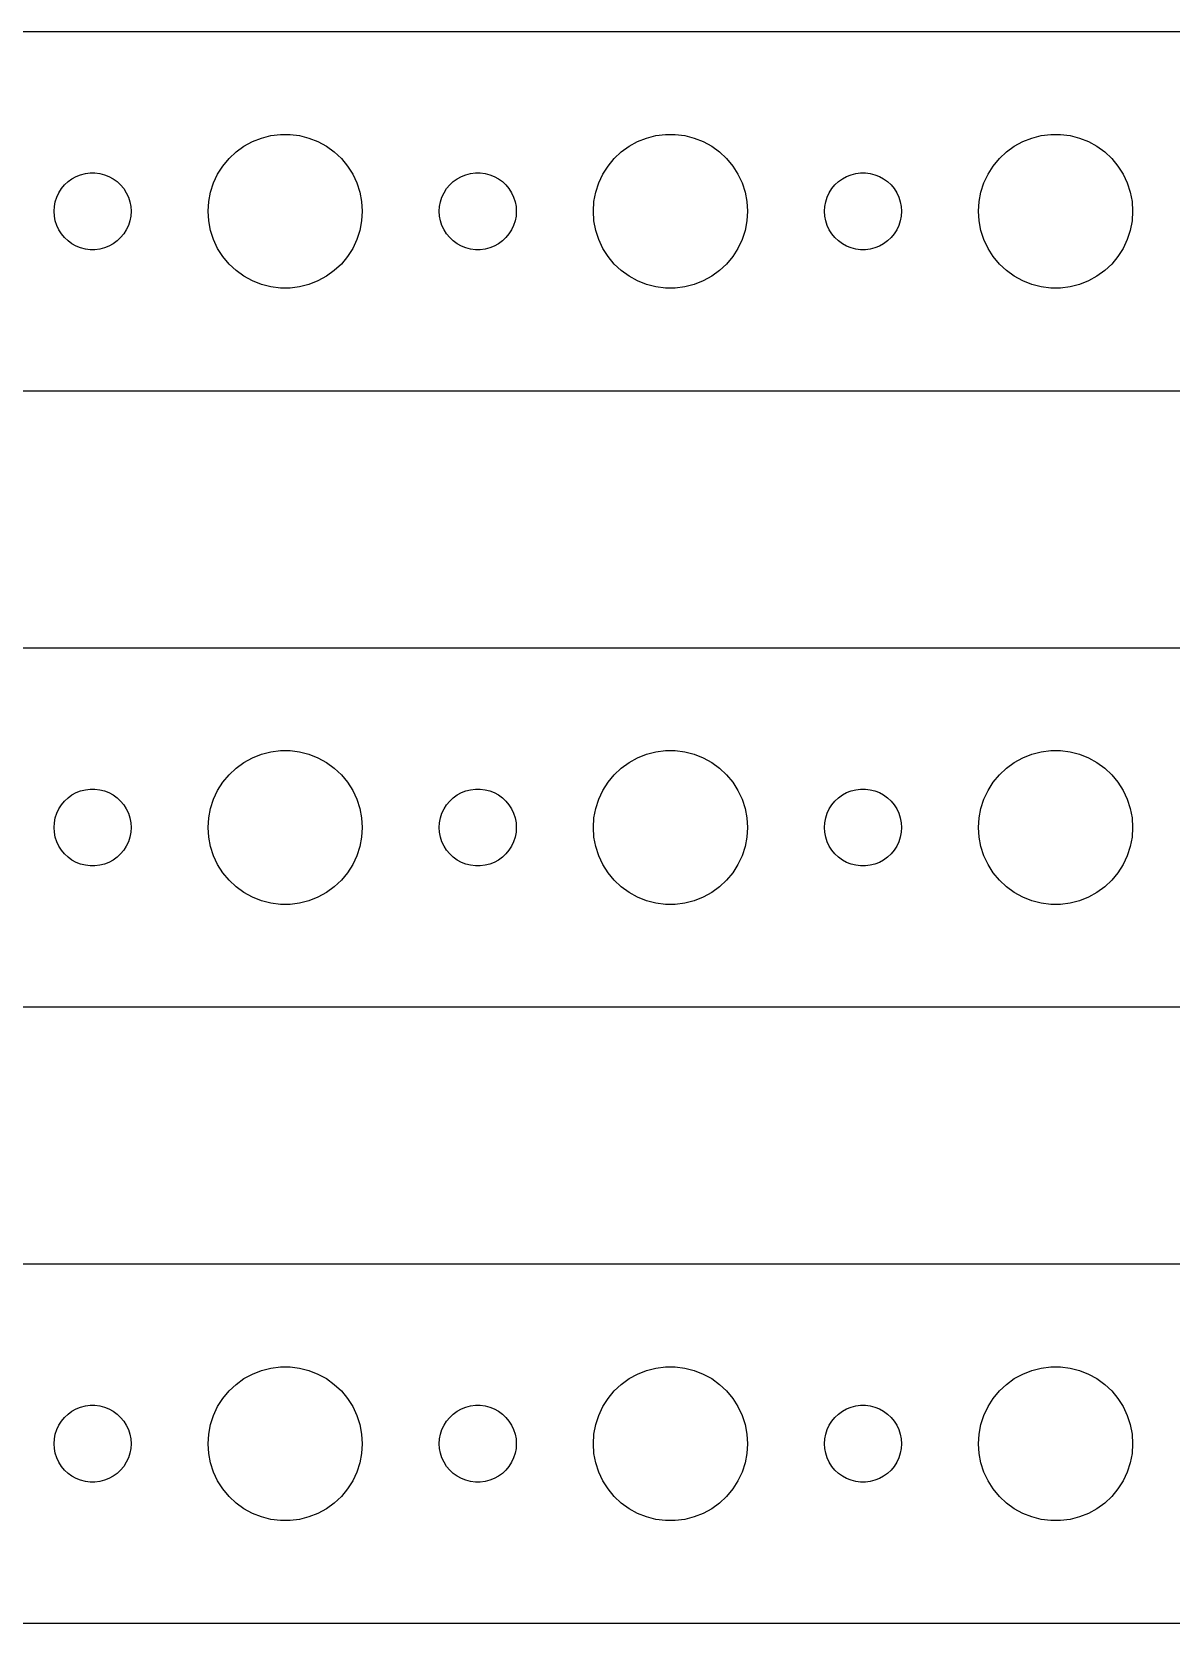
# Model space of a CAD drawing. Header units: metres. Extents: x -90 to 90, y 41 to 103.
# Drawn here: x -47.4 to -3, y 41 to 103 of the extents above; entities that cross this region are included whole.
import ezdxf

# ---------------------------------------------------------------- set-up
doc = ezdxf.new("R2010")
doc.units = ezdxf.units.M

msp = doc.modelspace()

# ---------------------------------------------------------------- linework, layer by layer
for p, q in [((84.8139, 102.99), (-84.8139, 102.99)), ((-39.1075, 98.533), (-38.7773, 98.7145)), ((-38.7773, 98.7145), (-38.427, 98.8532)), ((-38.427, 98.8532), (-38.0621, 98.9469)), ((-38.0621, 98.9469), (-37.6884, 98.9941)), ((-37.6884, 98.9941), (-37.3116, 98.9941)), ((-37.3116, 98.9941), (-36.9379, 98.9469)), ((-36.9379, 98.9469), (-36.5729, 98.8532)), ((-36.5729, 98.8532), (-36.2227, 98.7145)), ((-36.2227, 98.7145), (-35.8925, 98.533)), ((-24.1075, 98.533), (-23.7773, 98.7145)), ((-23.7773, 98.7145), (-23.427, 98.8532)), ((-23.427, 98.8532), (-23.0621, 98.9469)), ((-23.0621, 98.9469), (-22.6884, 98.9941)), ((-22.6884, 98.9941), (-22.3116, 98.9941)), ((-22.3116, 98.9941), (-21.9379, 98.9469)), ((-21.9379, 98.9469), (-21.5729, 98.8532)), ((-21.5729, 98.8532), (-21.2227, 98.7145)), ((-21.2227, 98.7145), (-20.8925, 98.533)), ((-9.10747, 98.533), (-8.77733, 98.7145)), ((-8.77733, 98.7145), (-8.42705, 98.8532)), ((-8.42705, 98.8532), (-8.06213, 98.9469)), ((-8.06213, 98.9469), (-7.68837, 98.9941)), ((-7.68837, 98.9941), (-7.31161, 98.9941)), ((-7.31161, 98.9941), (-6.93785, 98.9469)), ((-6.93785, 98.9469), (-6.57294, 98.8532)), ((-6.57294, 98.8532), (-6.22266, 98.7145)), ((-6.22266, 98.7145), (-5.89252, 98.533)), ((-39.927, 97.7634), (-39.6869, 98.0536)), ((-39.6869, 98.0536), (-39.4123, 98.3115)), ((-39.4123, 98.3115), (-39.1075, 98.533)), ((-35.8925, 98.533), (-35.5877, 98.3115)), ((-35.5877, 98.3115), (-35.3131, 98.0536)), ((-35.3131, 98.0536), (-35.0729, 97.7634)), ((-24.927, 97.7634), (-24.6869, 98.0536)), ((-24.6869, 98.0536), (-24.4123, 98.3115)), ((-24.4123, 98.3115), (-24.1075, 98.533)), ((-20.8925, 98.533), (-20.5877, 98.3115)), ((-20.5877, 98.3115), (-20.3131, 98.0536)), ((-20.3131, 98.0536), (-20.0729, 97.7634)), ((-9.92705, 97.7634), (-9.6869, 98.0536)), ((-9.6869, 98.0536), (-9.41226, 98.3115)), ((-9.41226, 98.3115), (-9.10747, 98.533)), ((-5.89252, 98.533), (-5.58772, 98.3115)), ((-5.58772, 98.3115), (-5.31308, 98.0536)), ((-5.31308, 98.0536), (-5.07294, 97.7634)), ((-45.8037, 97.2665), (-45.6387, 97.3572)), ((-45.6387, 97.3572), (-45.4635, 97.4266)), ((-45.4635, 97.4266), (-45.2811, 97.4734)), ((-45.2811, 97.4734), (-45.0942, 97.497)), ((-45.0942, 97.497), (-44.9058, 97.497)), ((-44.9058, 97.497), (-44.7189, 97.4734)), ((-44.7189, 97.4734), (-44.5365, 97.4266)), ((-44.5365, 97.4266), (-44.3613, 97.3572)), ((-44.3613, 97.3572), (-44.1963, 97.2665)), ((-40.2893, 97.1044), (-40.1289, 97.4453)), ((-40.1289, 97.4453), (-39.927, 97.7634)), ((-35.0729, 97.7634), (-34.8711, 97.4453)), ((-34.8711, 97.4453), (-34.7107, 97.1044)), ((-30.8037, 97.2665), (-30.6387, 97.3572)), ((-30.6387, 97.3572), (-30.4635, 97.4266)), ((-30.4635, 97.4266), (-30.2811, 97.4734)), ((-30.2811, 97.4734), (-30.0942, 97.497)), ((-30.0942, 97.497), (-29.9058, 97.497)), ((-29.9058, 97.497), (-29.7189, 97.4734)), ((-29.7189, 97.4734), (-29.5365, 97.4266)), ((-29.5365, 97.4266), (-29.3613, 97.3572)), ((-29.3613, 97.3572), (-29.1963, 97.2665)), ((-25.2893, 97.1044), (-25.1289, 97.4453)), ((-25.1289, 97.4453), (-24.927, 97.7634)), ((-20.0729, 97.7634), (-19.8711, 97.4453)), ((-19.8711, 97.4453), (-19.7107, 97.1044)), ((-15.8037, 97.2665), (-15.6387, 97.3572)), ((-15.6387, 97.3572), (-15.4635, 97.4266)), ((-15.4635, 97.4266), (-15.2811, 97.4734)), ((-15.2811, 97.4734), (-15.0942, 97.497)), ((-15.0942, 97.497), (-14.9058, 97.497)), ((-14.9058, 97.497), (-14.7189, 97.4734)), ((-14.7189, 97.4734), (-14.5365, 97.4266)), ((-14.5365, 97.4266), (-14.3613, 97.3572)), ((-14.3613, 97.3572), (-14.1963, 97.2665)), ((-10.2893, 97.1044), (-10.1289, 97.4453)), ((-10.1289, 97.4453), (-9.92705, 97.7634)), ((-5.07294, 97.7634), (-4.87108, 97.4453)), ((-4.87108, 97.4453), (-4.71066, 97.1044)), ((-46.3947, 96.5522), (-46.3145, 96.7226)), ((-46.3145, 96.7226), (-46.2135, 96.8817)), ((-46.2135, 96.8817), (-46.0934, 97.0268)), ((-46.0934, 97.0268), (-45.9561, 97.1558)), ((-45.9561, 97.1558), (-45.8037, 97.2665)), ((-44.1963, 97.2665), (-44.0439, 97.1558)), ((-44.0439, 97.1558), (-43.9065, 97.0268)), ((-43.9065, 97.0268), (-43.7865, 96.8817)), ((-43.7865, 96.8817), (-43.6855, 96.7226)), ((-43.6855, 96.7226), (-43.6053, 96.5522)), ((-40.4763, 96.376), (-40.4057, 96.7461)), ((-40.4057, 96.7461), (-40.2893, 97.1044)), ((-34.7107, 97.1044), (-34.5942, 96.7461)), ((-34.5942, 96.7461), (-34.5237, 96.376)), ((-31.3947, 96.5522), (-31.3145, 96.7226)), ((-31.3145, 96.7226), (-31.2135, 96.8817)), ((-31.2135, 96.8817), (-31.0934, 97.0268)), ((-31.0934, 97.0268), (-30.9561, 97.1558)), ((-30.9561, 97.1558), (-30.8037, 97.2665)), ((-29.1963, 97.2665), (-29.0439, 97.1558)), ((-29.0439, 97.1558), (-28.9065, 97.0268)), ((-28.9065, 97.0268), (-28.7865, 96.8817)), ((-28.7865, 96.8817), (-28.6855, 96.7226)), ((-28.6855, 96.7226), (-28.6053, 96.5522)), ((-25.4763, 96.376), (-25.4057, 96.7461)), ((-25.4057, 96.7461), (-25.2893, 97.1044)), ((-19.7107, 97.1044), (-19.5942, 96.7461)), ((-19.5942, 96.7461), (-19.5237, 96.376)), ((-16.3947, 96.5522), (-16.3145, 96.7226)), ((-16.3145, 96.7226), (-16.2135, 96.8817)), ((-16.2135, 96.8817), (-16.0934, 97.0268)), ((-16.0934, 97.0268), (-15.9561, 97.1558)), ((-15.9561, 97.1558), (-15.8037, 97.2665)), ((-14.1963, 97.2665), (-14.0439, 97.1558)), ((-14.0439, 97.1558), (-13.9065, 97.0268)), ((-13.9065, 97.0268), (-13.7865, 96.8817)), ((-13.7865, 96.8817), (-13.6855, 96.7226)), ((-13.6855, 96.7226), (-13.6053, 96.5522)), ((-10.4763, 96.376), (-10.4057, 96.7461)), ((-10.4057, 96.7461), (-10.2893, 97.1044)), ((-4.71066, 97.1044), (-4.59424, 96.7461)), ((-4.59424, 96.7461), (-4.52365, 96.376)), ((-46.5, 96), (-46.4882, 96.188)), ((-46.4882, 96.188), (-46.4529, 96.373)), ((-46.4529, 96.373), (-46.3947, 96.5522)), ((-43.6053, 96.5522), (-43.5471, 96.373)), ((-43.5471, 96.373), (-43.5118, 96.188)), ((-43.5118, 96.188), (-43.5, 96)), ((-40.5, 96), (-40.4763, 96.376)), ((-34.5237, 96.376), (-34.5, 96)), ((-31.5, 96), (-31.4882, 96.188)), ((-31.4882, 96.188), (-31.4529, 96.373)), ((-31.4529, 96.373), (-31.3947, 96.5522)), ((-28.6053, 96.5522), (-28.5471, 96.373)), ((-28.5471, 96.373), (-28.5118, 96.188)), ((-28.5118, 96.188), (-28.5, 96)), ((-25.5, 96), (-25.4763, 96.376)), ((-19.5237, 96.376), (-19.5, 96)), ((-16.5, 96), (-16.4882, 96.188)), ((-16.4882, 96.188), (-16.4529, 96.373)), ((-16.4529, 96.373), (-16.3947, 96.5522)), ((-13.6053, 96.5522), (-13.5471, 96.373)), ((-13.5471, 96.373), (-13.5118, 96.188)), ((-13.5118, 96.188), (-13.5, 96)), ((-10.5, 96), (-10.4763, 96.376)), ((-4.52365, 96.376), (-4.5, 96)), ((-46.4882, 95.812), (-46.5, 96)), ((-46.4529, 95.627), (-46.4882, 95.812)), ((-46.3947, 95.4478), (-46.4529, 95.627)), ((-43.5471, 95.627), (-43.6053, 95.4478)), ((-43.5118, 95.812), (-43.5471, 95.627)), ((-43.5, 96), (-43.5118, 95.812)), ((-40.4763, 95.624), (-40.5, 96)), ((-40.4057, 95.2539), (-40.4763, 95.624)), ((-34.5237, 95.624), (-34.5942, 95.2539)), ((-34.5, 96), (-34.5237, 95.624)), ((-31.4882, 95.812), (-31.5, 96)), ((-31.4529, 95.627), (-31.4882, 95.812)), ((-31.3947, 95.4478), (-31.4529, 95.627)), ((-28.5471, 95.627), (-28.6053, 95.4478)), ((-28.5118, 95.812), (-28.5471, 95.627)), ((-28.5, 96), (-28.5118, 95.812)), ((-25.4763, 95.624), (-25.5, 96)), ((-25.4057, 95.2539), (-25.4763, 95.624)), ((-19.5237, 95.624), (-19.5942, 95.2539)), ((-19.5, 96), (-19.5237, 95.624)), ((-16.4882, 95.812), (-16.5, 96)), ((-16.4529, 95.627), (-16.4882, 95.812)), ((-16.3947, 95.4478), (-16.4529, 95.627)), ((-13.5471, 95.627), (-13.6053, 95.4478)), ((-13.5118, 95.812), (-13.5471, 95.627)), ((-13.5, 96), (-13.5118, 95.812)), ((-10.4763, 95.624), (-10.5, 96)), ((-10.4057, 95.2539), (-10.4763, 95.624)), ((-4.52365, 95.624), (-4.59424, 95.2539)), ((-4.5, 96), (-4.52365, 95.624)), ((-46.3145, 95.2774), (-46.3947, 95.4478)), ((-46.2135, 95.1183), (-46.3145, 95.2774)), ((-46.0934, 94.9732), (-46.2135, 95.1183)), ((-45.9561, 94.8442), (-46.0934, 94.9732)), ((-45.8037, 94.7335), (-45.9561, 94.8442)), ((-44.0439, 94.8442), (-44.1963, 94.7335)), ((-43.9065, 94.9732), (-44.0439, 94.8442)), ((-43.7865, 95.1183), (-43.9065, 94.9732)), ((-43.6855, 95.2774), (-43.7865, 95.1183)), ((-43.6053, 95.4478), (-43.6855, 95.2774)), ((-40.2893, 94.8956), (-40.4057, 95.2539)), ((-40.1289, 94.5547), (-40.2893, 94.8956)), ((-34.7107, 94.8956), (-34.8711, 94.5547)), ((-34.5942, 95.2539), (-34.7107, 94.8956)), ((-31.3145, 95.2774), (-31.3947, 95.4478)), ((-31.2135, 95.1183), (-31.3145, 95.2774)), ((-31.0934, 94.9732), (-31.2135, 95.1183)), ((-30.9561, 94.8442), (-31.0934, 94.9732)), ((-30.8037, 94.7335), (-30.9561, 94.8442)), ((-29.0439, 94.8442), (-29.1963, 94.7335)), ((-28.9065, 94.9732), (-29.0439, 94.8442)), ((-28.7865, 95.1183), (-28.9065, 94.9732)), ((-28.6855, 95.2774), (-28.7865, 95.1183)), ((-28.6053, 95.4478), (-28.6855, 95.2774)), ((-25.2893, 94.8956), (-25.4057, 95.2539)), ((-25.1289, 94.5547), (-25.2893, 94.8956)), ((-19.7107, 94.8956), (-19.8711, 94.5547)), ((-19.5942, 95.2539), (-19.7107, 94.8956)), ((-16.3145, 95.2774), (-16.3947, 95.4478)), ((-16.2135, 95.1183), (-16.3145, 95.2774)), ((-16.0934, 94.9732), (-16.2135, 95.1183)), ((-15.9561, 94.8442), (-16.0934, 94.9732)), ((-15.8037, 94.7335), (-15.9561, 94.8442)), ((-14.0439, 94.8442), (-14.1963, 94.7335)), ((-13.9065, 94.9732), (-14.0439, 94.8442)), ((-13.7865, 95.1183), (-13.9065, 94.9732)), ((-13.6855, 95.2774), (-13.7865, 95.1183)), ((-13.6053, 95.4478), (-13.6855, 95.2774)), ((-10.2893, 94.8956), (-10.4057, 95.2539)), ((-10.1289, 94.5547), (-10.2893, 94.8956)), ((-4.71066, 94.8956), (-4.87108, 94.5547)), ((-4.59424, 95.2539), (-4.71066, 94.8956)), ((-45.6387, 94.6428), (-45.8037, 94.7335)), ((-45.4635, 94.5734), (-45.6387, 94.6428)), ((-45.2811, 94.5266), (-45.4635, 94.5734)), ((-45.0942, 94.503), (-45.2811, 94.5266)), ((-44.9058, 94.503), (-45.0942, 94.503)), ((-44.7189, 94.5266), (-44.9058, 94.503)), ((-44.5365, 94.5734), (-44.7189, 94.5266)), ((-44.3613, 94.6428), (-44.5365, 94.5734)), ((-44.1963, 94.7335), (-44.3613, 94.6428)), ((-39.927, 94.2366), (-40.1289, 94.5547)), ((-39.6869, 93.9464), (-39.927, 94.2366)), ((-35.0729, 94.2366), (-35.3131, 93.9464)), ((-34.8711, 94.5547), (-35.0729, 94.2366)), ((-30.6387, 94.6428), (-30.8037, 94.7335)), ((-30.4635, 94.5734), (-30.6387, 94.6428)), ((-30.2811, 94.5266), (-30.4635, 94.5734)), ((-30.0942, 94.503), (-30.2811, 94.5266)), ((-29.9058, 94.503), (-30.0942, 94.503)), ((-29.7189, 94.5266), (-29.9058, 94.503)), ((-29.5365, 94.5734), (-29.7189, 94.5266)), ((-29.3613, 94.6428), (-29.5365, 94.5734)), ((-29.1963, 94.7335), (-29.3613, 94.6428)), ((-24.927, 94.2366), (-25.1289, 94.5547)), ((-24.6869, 93.9464), (-24.927, 94.2366)), ((-20.0729, 94.2366), (-20.3131, 93.9464)), ((-19.8711, 94.5547), (-20.0729, 94.2366)), ((-15.6387, 94.6428), (-15.8037, 94.7335)), ((-15.4635, 94.5734), (-15.6387, 94.6428)), ((-15.2811, 94.5266), (-15.4635, 94.5734)), ((-15.0942, 94.503), (-15.2811, 94.5266)), ((-14.9058, 94.503), (-15.0942, 94.503)), ((-14.7189, 94.5266), (-14.9058, 94.503)), ((-14.5365, 94.5734), (-14.7189, 94.5266)), ((-14.3613, 94.6428), (-14.5365, 94.5734)), ((-14.1963, 94.7335), (-14.3613, 94.6428)), ((-9.92705, 94.2366), (-10.1289, 94.5547)), ((-9.6869, 93.9464), (-9.92705, 94.2366)), ((-5.07294, 94.2366), (-5.31308, 93.9464)), ((-4.87108, 94.5547), (-5.07294, 94.2366)), ((-39.4123, 93.6885), (-39.6869, 93.9464)), ((-39.1075, 93.467), (-39.4123, 93.6885)), ((-35.5877, 93.6885), (-35.8925, 93.467)), ((-35.3131, 93.9464), (-35.5877, 93.6885)), ((-24.4123, 93.6885), (-24.6869, 93.9464)), ((-24.1075, 93.467), (-24.4123, 93.6885)), ((-20.5877, 93.6885), (-20.8925, 93.467)), ((-20.3131, 93.9464), (-20.5877, 93.6885)), ((-9.41226, 93.6885), (-9.6869, 93.9464)), ((-9.10747, 93.467), (-9.41226, 93.6885)), ((-5.58772, 93.6885), (-5.89252, 93.467)), ((-5.31308, 93.9464), (-5.58772, 93.6885)), ((-38.7773, 93.2855), (-39.1075, 93.467)), ((-38.427, 93.1468), (-38.7773, 93.2855)), ((-38.0621, 93.0531), (-38.427, 93.1468)), ((-37.6884, 93.0059), (-38.0621, 93.0531)), ((-37.3116, 93.0059), (-37.6884, 93.0059)), ((-36.9379, 93.0531), (-37.3116, 93.0059)), ((-36.5729, 93.1468), (-36.9379, 93.0531)), ((-36.2227, 93.2855), (-36.5729, 93.1468)), ((-35.8925, 93.467), (-36.2227, 93.2855)), ((-23.7773, 93.2855), (-24.1075, 93.467)), ((-23.427, 93.1468), (-23.7773, 93.2855)), ((-23.0621, 93.0531), (-23.427, 93.1468)), ((-22.6884, 93.0059), (-23.0621, 93.0531)), ((-22.3116, 93.0059), (-22.6884, 93.0059)), ((-21.9379, 93.0531), (-22.3116, 93.0059)), ((-21.5729, 93.1468), (-21.9379, 93.0531)), ((-21.2227, 93.2855), (-21.5729, 93.1468)), ((-20.8925, 93.467), (-21.2227, 93.2855)), ((-8.77733, 93.2855), (-9.10747, 93.467)), ((-8.42705, 93.1468), (-8.77733, 93.2855)), ((-8.06213, 93.0531), (-8.42705, 93.1468)), ((-7.68837, 93.0059), (-8.06213, 93.0531)), ((-7.31161, 93.0059), (-7.68837, 93.0059)), ((-6.93785, 93.0531), (-7.31161, 93.0059)), ((-6.57294, 93.1468), (-6.93785, 93.0531)), ((-6.22266, 93.2855), (-6.57294, 93.1468)), ((-5.89252, 93.467), (-6.22266, 93.2855)), ((-84.8139, 89.0099), (84.8139, 89.0099)), ((84.8139, 78.9901), (-84.8139, 78.9901)), ((-39.4123, 74.3115), (-39.1075, 74.533)), ((-39.1075, 74.533), (-38.7773, 74.7145)), ((-38.7773, 74.7145), (-38.427, 74.8532)), ((-38.427, 74.8532), (-38.0621, 74.9469)), ((-38.0621, 74.9469), (-37.6884, 74.9941)), ((-37.6884, 74.9941), (-37.3116, 74.9941)), ((-37.3116, 74.9941), (-36.9379, 74.9469)), ((-36.9379, 74.9469), (-36.5729, 74.8532)), ((-36.5729, 74.8532), (-36.2227, 74.7145)), ((-36.2227, 74.7145), (-35.8925, 74.533)), ((-35.8925, 74.533), (-35.5877, 74.3115)), ((-24.4123, 74.3115), (-24.1075, 74.533)), ((-24.1075, 74.533), (-23.7773, 74.7145)), ((-23.7773, 74.7145), (-23.427, 74.8532)), ((-23.427, 74.8532), (-23.0621, 74.9469)), ((-23.0621, 74.9469), (-22.6884, 74.9941)), ((-22.6884, 74.9941), (-22.3116, 74.9941)), ((-22.3116, 74.9941), (-21.9379, 74.9469)), ((-21.9379, 74.9469), (-21.5729, 74.8532)), ((-21.5729, 74.8532), (-21.2227, 74.7145)), ((-21.2227, 74.7145), (-20.8925, 74.533)), ((-20.8925, 74.533), (-20.5877, 74.3115)), ((-9.41226, 74.3115), (-9.10747, 74.533)), ((-9.10747, 74.533), (-8.77733, 74.7145)), ((-8.77733, 74.7145), (-8.42705, 74.8532)), ((-8.42705, 74.8532), (-8.06213, 74.9469)), ((-8.06213, 74.9469), (-7.68837, 74.9941)), ((-7.68837, 74.9941), (-7.31161, 74.9941)), ((-7.31161, 74.9941), (-6.93785, 74.9469)), ((-6.93785, 74.9469), (-6.57294, 74.8532)), ((-6.57294, 74.8532), (-6.22266, 74.7145)), ((-6.22266, 74.7145), (-5.89252, 74.533)), ((-5.89252, 74.533), (-5.58772, 74.3115)), ((-40.1289, 73.4453), (-39.927, 73.7634)), ((-39.927, 73.7634), (-39.6869, 74.0536)), ((-39.6869, 74.0536), (-39.4123, 74.3115)), ((-35.5877, 74.3115), (-35.3131, 74.0536)), ((-35.3131, 74.0536), (-35.0729, 73.7634)), ((-35.0729, 73.7634), (-34.8711, 73.4453)), ((-25.1289, 73.4453), (-24.927, 73.7634)), ((-24.927, 73.7634), (-24.6869, 74.0536)), ((-24.6869, 74.0536), (-24.4123, 74.3115)), ((-20.5877, 74.3115), (-20.3131, 74.0536)), ((-20.3131, 74.0536), (-20.0729, 73.7634)), ((-20.0729, 73.7634), (-19.8711, 73.4453)), ((-10.1289, 73.4453), (-9.92705, 73.7634)), ((-9.92705, 73.7634), (-9.6869, 74.0536)), ((-9.6869, 74.0536), (-9.41226, 74.3115)), ((-5.58772, 74.3115), (-5.31308, 74.0536)), ((-5.31308, 74.0536), (-5.07294, 73.7634)), ((-5.07294, 73.7634), (-4.87108, 73.4453)), ((-46.0934, 73.0268), (-45.9561, 73.1558)), ((-45.9561, 73.1558), (-45.8037, 73.2665)), ((-45.8037, 73.2665), (-45.6387, 73.3572)), ((-45.6387, 73.3572), (-45.4635, 73.4266)), ((-45.4635, 73.4266), (-45.2811, 73.4734)), ((-45.2811, 73.4734), (-45.0942, 73.497)), ((-45.0942, 73.497), (-44.9058, 73.497)), ((-44.9058, 73.497), (-44.7189, 73.4734)), ((-44.7189, 73.4734), (-44.5365, 73.4266)), ((-44.5365, 73.4266), (-44.3613, 73.3572)), ((-44.3613, 73.3572), (-44.1963, 73.2665)), ((-44.1963, 73.2665), (-44.0439, 73.1558)), ((-44.0439, 73.1558), (-43.9065, 73.0268)), ((-40.2893, 73.1044), (-40.1289, 73.4453)), ((-34.8711, 73.4453), (-34.7107, 73.1044)), ((-31.0934, 73.0268), (-30.9561, 73.1558)), ((-30.9561, 73.1558), (-30.8037, 73.2665)), ((-30.8037, 73.2665), (-30.6387, 73.3572)), ((-30.6387, 73.3572), (-30.4635, 73.4266)), ((-30.4635, 73.4266), (-30.2811, 73.4734)), ((-30.2811, 73.4734), (-30.0942, 73.497)), ((-30.0942, 73.497), (-29.9058, 73.497)), ((-29.9058, 73.497), (-29.7189, 73.4734)), ((-29.7189, 73.4734), (-29.5365, 73.4266)), ((-29.5365, 73.4266), (-29.3613, 73.3572)), ((-29.3613, 73.3572), (-29.1963, 73.2665)), ((-29.1963, 73.2665), (-29.0439, 73.1558)), ((-29.0439, 73.1558), (-28.9065, 73.0268)), ((-25.2893, 73.1044), (-25.1289, 73.4453)), ((-19.8711, 73.4453), (-19.7107, 73.1044)), ((-16.0934, 73.0268), (-15.9561, 73.1558)), ((-15.9561, 73.1558), (-15.8037, 73.2665)), ((-15.8037, 73.2665), (-15.6387, 73.3572)), ((-15.6387, 73.3572), (-15.4635, 73.4266)), ((-15.4635, 73.4266), (-15.2811, 73.4734)), ((-15.2811, 73.4734), (-15.0942, 73.497)), ((-15.0942, 73.497), (-14.9058, 73.497)), ((-14.9058, 73.497), (-14.7189, 73.4734)), ((-14.7189, 73.4734), (-14.5365, 73.4266)), ((-14.5365, 73.4266), (-14.3613, 73.3572)), ((-14.3613, 73.3572), (-14.1963, 73.2665)), ((-14.1963, 73.2665), (-14.0439, 73.1558)), ((-14.0439, 73.1558), (-13.9065, 73.0268)), ((-10.2893, 73.1044), (-10.1289, 73.4453)), ((-4.87108, 73.4453), (-4.71066, 73.1044)), ((-46.4529, 72.373), (-46.3947, 72.5522)), ((-46.3947, 72.5522), (-46.3145, 72.7226)), ((-46.3145, 72.7226), (-46.2135, 72.8817)), ((-46.2135, 72.8817), (-46.0934, 73.0268)), ((-43.9065, 73.0268), (-43.7865, 72.8817)), ((-43.7865, 72.8817), (-43.6855, 72.7226)), ((-43.6855, 72.7226), (-43.6053, 72.5522)), ((-43.6053, 72.5522), (-43.5471, 72.373)), ((-40.4763, 72.376), (-40.4057, 72.7461)), ((-40.4057, 72.7461), (-40.2893, 73.1044)), ((-34.7107, 73.1044), (-34.5942, 72.7461)), ((-34.5942, 72.7461), (-34.5237, 72.376)), ((-31.4529, 72.373), (-31.3947, 72.5522)), ((-31.3947, 72.5522), (-31.3145, 72.7226)), ((-31.3145, 72.7226), (-31.2135, 72.8817)), ((-31.2135, 72.8817), (-31.0934, 73.0268)), ((-28.9065, 73.0268), (-28.7865, 72.8817)), ((-28.7865, 72.8817), (-28.6855, 72.7226)), ((-28.6855, 72.7226), (-28.6053, 72.5522)), ((-28.6053, 72.5522), (-28.5471, 72.373)), ((-25.4763, 72.376), (-25.4057, 72.7461)), ((-25.4057, 72.7461), (-25.2893, 73.1044)), ((-19.7107, 73.1044), (-19.5942, 72.7461)), ((-19.5942, 72.7461), (-19.5237, 72.376)), ((-16.4529, 72.373), (-16.3947, 72.5522)), ((-16.3947, 72.5522), (-16.3145, 72.7226)), ((-16.3145, 72.7226), (-16.2135, 72.8817)), ((-16.2135, 72.8817), (-16.0934, 73.0268)), ((-13.9065, 73.0268), (-13.7865, 72.8817)), ((-13.7865, 72.8817), (-13.6855, 72.7226)), ((-13.6855, 72.7226), (-13.6053, 72.5522)), ((-13.6053, 72.5522), (-13.5471, 72.373)), ((-10.4763, 72.376), (-10.4057, 72.7461)), ((-10.4057, 72.7461), (-10.2893, 73.1044)), ((-4.71066, 73.1044), (-4.59424, 72.7461)), ((-4.59424, 72.7461), (-4.52365, 72.376)), ((-46.5, 72), (-46.4882, 72.188)), ((-46.4882, 71.812), (-46.5, 72)), ((-46.4882, 72.188), (-46.4529, 72.373)), ((-43.5471, 72.373), (-43.5118, 72.188)), ((-43.5118, 72.188), (-43.5, 72)), ((-43.5, 72), (-43.5118, 71.812)), ((-40.5, 72), (-40.4763, 72.376)), ((-40.4763, 71.624), (-40.5, 72)), ((-34.5237, 72.376), (-34.5, 72)), ((-34.5, 72), (-34.5237, 71.624)), ((-31.5, 72), (-31.4882, 72.188)), ((-31.4882, 71.812), (-31.5, 72)), ((-31.4882, 72.188), (-31.4529, 72.373)), ((-28.5471, 72.373), (-28.5118, 72.188)), ((-28.5118, 72.188), (-28.5, 72)), ((-28.5, 72), (-28.5118, 71.812)), ((-25.5, 72), (-25.4763, 72.376)), ((-25.4763, 71.624), (-25.5, 72)), ((-19.5237, 72.376), (-19.5, 72)), ((-19.5, 72), (-19.5237, 71.624)), ((-16.5, 72), (-16.4882, 72.188)), ((-16.4882, 71.812), (-16.5, 72)), ((-16.4882, 72.188), (-16.4529, 72.373)), ((-13.5471, 72.373), (-13.5118, 72.188)), ((-13.5118, 72.188), (-13.5, 72)), ((-13.5, 72), (-13.5118, 71.812)), ((-10.5, 72), (-10.4763, 72.376)), ((-10.4763, 71.624), (-10.5, 72)), ((-4.52365, 72.376), (-4.5, 72)), ((-4.5, 72), (-4.52365, 71.624)), ((-46.4529, 71.627), (-46.4882, 71.812)), ((-46.3947, 71.4478), (-46.4529, 71.627)), ((-46.3145, 71.2774), (-46.3947, 71.4478)), ((-46.2135, 71.1183), (-46.3145, 71.2774)), ((-43.6855, 71.2774), (-43.7865, 71.1183)), ((-43.6053, 71.4478), (-43.6855, 71.2774)), ((-43.5471, 71.627), (-43.6053, 71.4478)), ((-43.5118, 71.812), (-43.5471, 71.627)), ((-40.4057, 71.2539), (-40.4763, 71.624)), ((-34.5237, 71.624), (-34.5942, 71.2539)), ((-31.4529, 71.627), (-31.4882, 71.812)), ((-31.3947, 71.4478), (-31.4529, 71.627)), ((-31.3145, 71.2774), (-31.3947, 71.4478)), ((-31.2135, 71.1183), (-31.3145, 71.2774)), ((-28.6855, 71.2774), (-28.7865, 71.1183)), ((-28.6053, 71.4478), (-28.6855, 71.2774)), ((-28.5471, 71.627), (-28.6053, 71.4478)), ((-28.5118, 71.812), (-28.5471, 71.627)), ((-25.4057, 71.2539), (-25.4763, 71.624)), ((-19.5237, 71.624), (-19.5942, 71.2539)), ((-16.4529, 71.627), (-16.4882, 71.812)), ((-16.3947, 71.4478), (-16.4529, 71.627)), ((-16.3145, 71.2774), (-16.3947, 71.4478)), ((-16.2135, 71.1183), (-16.3145, 71.2774)), ((-13.6855, 71.2774), (-13.7865, 71.1183)), ((-13.6053, 71.4478), (-13.6855, 71.2774)), ((-13.5471, 71.627), (-13.6053, 71.4478)), ((-13.5118, 71.812), (-13.5471, 71.627)), ((-10.4057, 71.2539), (-10.4763, 71.624)), ((-4.52365, 71.624), (-4.59424, 71.2539)), ((-46.0934, 70.9732), (-46.2135, 71.1183)), ((-45.9561, 70.8442), (-46.0934, 70.9732)), ((-45.8037, 70.7335), (-45.9561, 70.8442)), ((-45.6387, 70.6428), (-45.8037, 70.7335)), ((-44.1963, 70.7335), (-44.3613, 70.6428)), ((-44.0439, 70.8442), (-44.1963, 70.7335)), ((-43.9065, 70.9732), (-44.0439, 70.8442)), ((-43.7865, 71.1183), (-43.9065, 70.9732)), ((-40.2893, 70.8956), (-40.4057, 71.2539)), ((-40.1289, 70.5547), (-40.2893, 70.8956)), ((-34.7107, 70.8956), (-34.8711, 70.5547)), ((-34.5942, 71.2539), (-34.7107, 70.8956)), ((-31.0934, 70.9732), (-31.2135, 71.1183)), ((-30.9561, 70.8442), (-31.0934, 70.9732)), ((-30.8037, 70.7335), (-30.9561, 70.8442)), ((-30.6387, 70.6428), (-30.8037, 70.7335)), ((-29.1963, 70.7335), (-29.3613, 70.6428)), ((-29.0439, 70.8442), (-29.1963, 70.7335)), ((-28.9065, 70.9732), (-29.0439, 70.8442)), ((-28.7865, 71.1183), (-28.9065, 70.9732)), ((-25.2893, 70.8956), (-25.4057, 71.2539)), ((-25.1289, 70.5547), (-25.2893, 70.8956)), ((-19.7107, 70.8956), (-19.8711, 70.5547)), ((-19.5942, 71.2539), (-19.7107, 70.8956)), ((-16.0934, 70.9732), (-16.2135, 71.1183)), ((-15.9561, 70.8442), (-16.0934, 70.9732)), ((-15.8037, 70.7335), (-15.9561, 70.8442)), ((-15.6387, 70.6428), (-15.8037, 70.7335)), ((-14.1963, 70.7335), (-14.3613, 70.6428)), ((-14.0439, 70.8442), (-14.1963, 70.7335)), ((-13.9065, 70.9732), (-14.0439, 70.8442)), ((-13.7865, 71.1183), (-13.9065, 70.9732)), ((-10.2893, 70.8956), (-10.4057, 71.2539)), ((-10.1289, 70.5547), (-10.2893, 70.8956)), ((-4.71066, 70.8956), (-4.87108, 70.5547)), ((-4.59424, 71.2539), (-4.71066, 70.8956)), ((-45.4635, 70.5734), (-45.6387, 70.6428)), ((-45.2811, 70.5266), (-45.4635, 70.5734)), ((-45.0942, 70.503), (-45.2811, 70.5266)), ((-44.9058, 70.503), (-45.0942, 70.503)), ((-44.7189, 70.5266), (-44.9058, 70.503)), ((-44.5365, 70.5734), (-44.7189, 70.5266)), ((-44.3613, 70.6428), (-44.5365, 70.5734)), ((-39.927, 70.2366), (-40.1289, 70.5547)), ((-39.6869, 69.9464), (-39.927, 70.2366)), ((-35.0729, 70.2366), (-35.3131, 69.9464)), ((-34.8711, 70.5547), (-35.0729, 70.2366)), ((-30.4635, 70.5734), (-30.6387, 70.6428)), ((-30.2811, 70.5266), (-30.4635, 70.5734)), ((-30.0942, 70.503), (-30.2811, 70.5266)), ((-29.9058, 70.503), (-30.0942, 70.503)), ((-29.7189, 70.5266), (-29.9058, 70.503)), ((-29.5365, 70.5734), (-29.7189, 70.5266)), ((-29.3613, 70.6428), (-29.5365, 70.5734)), ((-24.927, 70.2366), (-25.1289, 70.5547)), ((-24.6869, 69.9464), (-24.927, 70.2366)), ((-20.0729, 70.2366), (-20.3131, 69.9464)), ((-19.8711, 70.5547), (-20.0729, 70.2366)), ((-15.4635, 70.5734), (-15.6387, 70.6428)), ((-15.2811, 70.5266), (-15.4635, 70.5734)), ((-15.0942, 70.503), (-15.2811, 70.5266)), ((-14.9058, 70.503), (-15.0942, 70.503)), ((-14.7189, 70.5266), (-14.9058, 70.503)), ((-14.5365, 70.5734), (-14.7189, 70.5266)), ((-14.3613, 70.6428), (-14.5365, 70.5734)), ((-9.92705, 70.2366), (-10.1289, 70.5547)), ((-9.6869, 69.9464), (-9.92705, 70.2366)), ((-5.07294, 70.2366), (-5.31308, 69.9464)), ((-4.87108, 70.5547), (-5.07294, 70.2366)), ((-39.4123, 69.6885), (-39.6869, 69.9464)), ((-39.1075, 69.467), (-39.4123, 69.6885)), ((-38.7773, 69.2855), (-39.1075, 69.467)), ((-35.8925, 69.467), (-36.2227, 69.2855)), ((-35.5877, 69.6885), (-35.8925, 69.467)), ((-35.3131, 69.9464), (-35.5877, 69.6885)), ((-24.4123, 69.6885), (-24.6869, 69.9464)), ((-24.1075, 69.467), (-24.4123, 69.6885)), ((-23.7773, 69.2855), (-24.1075, 69.467)), ((-20.8925, 69.467), (-21.2227, 69.2855)), ((-20.5877, 69.6885), (-20.8925, 69.467)), ((-20.3131, 69.9464), (-20.5877, 69.6885)), ((-9.41226, 69.6885), (-9.6869, 69.9464)), ((-9.10747, 69.467), (-9.41226, 69.6885)), ((-8.77733, 69.2855), (-9.10747, 69.467)), ((-5.89252, 69.467), (-6.22266, 69.2855)), ((-5.58772, 69.6885), (-5.89252, 69.467)), ((-5.31308, 69.9464), (-5.58772, 69.6885)), ((-38.427, 69.1468), (-38.7773, 69.2855)), ((-38.0621, 69.0531), (-38.427, 69.1468)), ((-37.6884, 69.0059), (-38.0621, 69.0531)), ((-37.3116, 69.0059), (-37.6884, 69.0059)), ((-36.9379, 69.0531), (-37.3116, 69.0059)), ((-36.5729, 69.1468), (-36.9379, 69.0531)), ((-36.2227, 69.2855), (-36.5729, 69.1468)), ((-23.427, 69.1468), (-23.7773, 69.2855)), ((-23.0621, 69.0531), (-23.427, 69.1468)), ((-22.6884, 69.0059), (-23.0621, 69.0531)), ((-22.3116, 69.0059), (-22.6884, 69.0059)), ((-21.9379, 69.0531), (-22.3116, 69.0059)), ((-21.5729, 69.1468), (-21.9379, 69.0531)), ((-21.2227, 69.2855), (-21.5729, 69.1468)), ((-8.42705, 69.1468), (-8.77733, 69.2855)), ((-8.06213, 69.0531), (-8.42705, 69.1468)), ((-7.68837, 69.0059), (-8.06213, 69.0531)), ((-7.31161, 69.0059), (-7.68837, 69.0059)), ((-6.93785, 69.0531), (-7.31161, 69.0059)), ((-6.57294, 69.1468), (-6.93785, 69.0531)), ((-6.22266, 69.2855), (-6.57294, 69.1468)), ((-84.8139, 65.0099), (84.8139, 65.0099)), ((84.8139, 54.9901), (-84.8139, 54.9901)), ((-38.7773, 50.7145), (-38.427, 50.8532)), ((-38.427, 50.8532), (-38.0621, 50.9469)), ((-38.0621, 50.9469), (-37.6884, 50.9941)), ((-37.6884, 50.9941), (-37.3116, 50.9941)), ((-37.3116, 50.9941), (-36.9379, 50.9469)), ((-36.9379, 50.9469), (-36.5729, 50.8532)), ((-36.5729, 50.8532), (-36.2227, 50.7145)), ((-23.7773, 50.7145), (-23.427, 50.8532)), ((-23.427, 50.8532), (-23.0621, 50.9469)), ((-23.0621, 50.9469), (-22.6884, 50.9941)), ((-22.6884, 50.9941), (-22.3116, 50.9941)), ((-22.3116, 50.9941), (-21.9379, 50.9469)), ((-21.9379, 50.9469), (-21.5729, 50.8532)), ((-21.5729, 50.8532), (-21.2227, 50.7145)), ((-8.77733, 50.7145), (-8.42705, 50.8532)), ((-8.42705, 50.8532), (-8.06213, 50.9469)), ((-8.06213, 50.9469), (-7.68837, 50.9941)), ((-7.68837, 50.9941), (-7.31161, 50.9941)), ((-7.31161, 50.9941), (-6.93785, 50.9469)), ((-6.93785, 50.9469), (-6.57294, 50.8532)), ((-6.57294, 50.8532), (-6.22266, 50.7145)), ((-39.6869, 50.0536), (-39.4123, 50.3115)), ((-39.4123, 50.3115), (-39.1075, 50.533)), ((-39.1075, 50.533), (-38.7773, 50.7145)), ((-36.2227, 50.7145), (-35.8925, 50.533)), ((-35.8925, 50.533), (-35.5877, 50.3115)), ((-35.5877, 50.3115), (-35.3131, 50.0536)), ((-24.6869, 50.0536), (-24.4123, 50.3115)), ((-24.4123, 50.3115), (-24.1075, 50.533)), ((-24.1075, 50.533), (-23.7773, 50.7145)), ((-21.2227, 50.7145), (-20.8925, 50.533)), ((-20.8925, 50.533), (-20.5877, 50.3115)), ((-20.5877, 50.3115), (-20.3131, 50.0536)), ((-9.6869, 50.0536), (-9.41226, 50.3115)), ((-9.41226, 50.3115), (-9.10747, 50.533)), ((-9.10747, 50.533), (-8.77733, 50.7145)), ((-6.22266, 50.7145), (-5.89252, 50.533)), ((-5.89252, 50.533), (-5.58772, 50.3115)), ((-5.58772, 50.3115), (-5.31308, 50.0536)), ((-40.1289, 49.4453), (-39.927, 49.7634)), ((-39.927, 49.7634), (-39.6869, 50.0536)), ((-35.3131, 50.0536), (-35.0729, 49.7634)), ((-35.0729, 49.7634), (-34.8711, 49.4453)), ((-25.1289, 49.4453), (-24.927, 49.7634)), ((-24.927, 49.7634), (-24.6869, 50.0536)), ((-20.3131, 50.0536), (-20.0729, 49.7634)), ((-20.0729, 49.7634), (-19.8711, 49.4453)), ((-10.1289, 49.4453), (-9.92705, 49.7634)), ((-9.92705, 49.7634), (-9.6869, 50.0536)), ((-5.31308, 50.0536), (-5.07294, 49.7634)), ((-5.07294, 49.7634), (-4.87108, 49.4453)), ((-46.2135, 48.8817), (-46.0934, 49.0268)), ((-46.0934, 49.0268), (-45.9561, 49.1558)), ((-45.9561, 49.1558), (-45.8037, 49.2665)), ((-45.8037, 49.2665), (-45.6387, 49.3572)), ((-45.6387, 49.3572), (-45.4635, 49.4266)), ((-45.4635, 49.4266), (-45.2811, 49.4734)), ((-45.2811, 49.4734), (-45.0942, 49.497)), ((-45.0942, 49.497), (-44.9058, 49.497)), ((-44.9058, 49.497), (-44.7189, 49.4734)), ((-44.7189, 49.4734), (-44.5365, 49.4266)), ((-44.5365, 49.4266), (-44.3613, 49.3572)), ((-44.3613, 49.3572), (-44.1963, 49.2665)), ((-44.1963, 49.2665), (-44.0439, 49.1558)), ((-44.0439, 49.1558), (-43.9065, 49.0268)), ((-43.9065, 49.0268), (-43.7865, 48.8817)), ((-40.4057, 48.7461), (-40.2893, 49.1044)), ((-40.2893, 49.1044), (-40.1289, 49.4453)), ((-34.8711, 49.4453), (-34.7107, 49.1044)), ((-34.7107, 49.1044), (-34.5942, 48.7461)), ((-31.2135, 48.8817), (-31.0934, 49.0268)), ((-31.0934, 49.0268), (-30.9561, 49.1558)), ((-30.9561, 49.1558), (-30.8037, 49.2665)), ((-30.8037, 49.2665), (-30.6387, 49.3572)), ((-30.6387, 49.3572), (-30.4635, 49.4266)), ((-30.4635, 49.4266), (-30.2811, 49.4734)), ((-30.2811, 49.4734), (-30.0942, 49.497)), ((-30.0942, 49.497), (-29.9058, 49.497)), ((-29.9058, 49.497), (-29.7189, 49.4734)), ((-29.7189, 49.4734), (-29.5365, 49.4266)), ((-29.5365, 49.4266), (-29.3613, 49.3572)), ((-29.3613, 49.3572), (-29.1963, 49.2665)), ((-29.1963, 49.2665), (-29.0439, 49.1558)), ((-29.0439, 49.1558), (-28.9065, 49.0268)), ((-28.9065, 49.0268), (-28.7865, 48.8817)), ((-25.4057, 48.7461), (-25.2893, 49.1044)), ((-25.2893, 49.1044), (-25.1289, 49.4453)), ((-19.8711, 49.4453), (-19.7107, 49.1044)), ((-19.7107, 49.1044), (-19.5942, 48.7461)), ((-16.2135, 48.8817), (-16.0934, 49.0268)), ((-16.0934, 49.0268), (-15.9561, 49.1558)), ((-15.9561, 49.1558), (-15.8037, 49.2665)), ((-15.8037, 49.2665), (-15.6387, 49.3572)), ((-15.6387, 49.3572), (-15.4635, 49.4266)), ((-15.4635, 49.4266), (-15.2811, 49.4734)), ((-15.2811, 49.4734), (-15.0942, 49.497)), ((-15.0942, 49.497), (-14.9058, 49.497)), ((-14.9058, 49.497), (-14.7189, 49.4734)), ((-14.7189, 49.4734), (-14.5365, 49.4266)), ((-14.5365, 49.4266), (-14.3613, 49.3572)), ((-14.3613, 49.3572), (-14.1963, 49.2665)), ((-14.1963, 49.2665), (-14.0439, 49.1558)), ((-14.0439, 49.1558), (-13.9065, 49.0268)), ((-13.9065, 49.0268), (-13.7865, 48.8817)), ((-10.4057, 48.7461), (-10.2893, 49.1044)), ((-10.2893, 49.1044), (-10.1289, 49.4453)), ((-4.87108, 49.4453), (-4.71066, 49.1044)), ((-4.71066, 49.1044), (-4.59424, 48.7461)), ((-46.4882, 48.188), (-46.4529, 48.373)), ((-46.4529, 48.373), (-46.3947, 48.5522)), ((-46.3947, 48.5522), (-46.3145, 48.7226)), ((-46.3145, 48.7226), (-46.2135, 48.8817)), ((-43.7865, 48.8817), (-43.6855, 48.7226)), ((-43.6855, 48.7226), (-43.6053, 48.5522)), ((-43.6053, 48.5522), (-43.5471, 48.373)), ((-43.5471, 48.373), (-43.5118, 48.188)), ((-40.5, 48), (-40.4763, 48.376)), ((-40.4763, 48.376), (-40.4057, 48.7461)), ((-34.5942, 48.7461), (-34.5237, 48.376)), ((-34.5237, 48.376), (-34.5, 48)), ((-31.4882, 48.188), (-31.4529, 48.373)), ((-31.4529, 48.373), (-31.3947, 48.5522)), ((-31.3947, 48.5522), (-31.3145, 48.7226)), ((-31.3145, 48.7226), (-31.2135, 48.8817)), ((-28.7865, 48.8817), (-28.6855, 48.7226)), ((-28.6855, 48.7226), (-28.6053, 48.5522)), ((-28.6053, 48.5522), (-28.5471, 48.373)), ((-28.5471, 48.373), (-28.5118, 48.188)), ((-25.5, 48), (-25.4763, 48.376)), ((-25.4763, 48.376), (-25.4057, 48.7461)), ((-19.5942, 48.7461), (-19.5237, 48.376)), ((-19.5237, 48.376), (-19.5, 48)), ((-16.4882, 48.188), (-16.4529, 48.373)), ((-16.4529, 48.373), (-16.3947, 48.5522)), ((-16.3947, 48.5522), (-16.3145, 48.7226)), ((-16.3145, 48.7226), (-16.2135, 48.8817)), ((-13.7865, 48.8817), (-13.6855, 48.7226)), ((-13.6855, 48.7226), (-13.6053, 48.5522)), ((-13.6053, 48.5522), (-13.5471, 48.373)), ((-13.5471, 48.373), (-13.5118, 48.188)), ((-10.5, 48), (-10.4763, 48.376)), ((-10.4763, 48.376), (-10.4057, 48.7461)), ((-4.59424, 48.7461), (-4.52365, 48.376)), ((-4.52365, 48.376), (-4.5, 48)), ((-46.5, 48), (-46.4882, 48.188)), ((-46.4882, 47.812), (-46.5, 48)), ((-46.4529, 47.627), (-46.4882, 47.812)), ((-43.5118, 47.812), (-43.5471, 47.627)), ((-43.5118, 48.188), (-43.5, 48)), ((-43.5, 48), (-43.5118, 47.812)), ((-40.4763, 47.624), (-40.5, 48)), ((-34.5, 48), (-34.5237, 47.624)), ((-31.5, 48), (-31.4882, 48.188)), ((-31.4882, 47.812), (-31.5, 48)), ((-31.4529, 47.627), (-31.4882, 47.812)), ((-28.5118, 47.812), (-28.5471, 47.627)), ((-28.5118, 48.188), (-28.5, 48)), ((-28.5, 48), (-28.5118, 47.812)), ((-25.4763, 47.624), (-25.5, 48)), ((-19.5, 48), (-19.5237, 47.624)), ((-16.5, 48), (-16.4882, 48.188)), ((-16.4882, 47.812), (-16.5, 48)), ((-16.4529, 47.627), (-16.4882, 47.812)), ((-13.5118, 47.812), (-13.5471, 47.627)), ((-13.5118, 48.188), (-13.5, 48)), ((-13.5, 48), (-13.5118, 47.812)), ((-10.4763, 47.624), (-10.5, 48)), ((-4.5, 48), (-4.52365, 47.624)), ((-46.3947, 47.4478), (-46.4529, 47.627)), ((-46.3145, 47.2774), (-46.3947, 47.4478)), ((-46.2135, 47.1183), (-46.3145, 47.2774)), ((-46.0934, 46.9732), (-46.2135, 47.1183)), ((-43.7865, 47.1183), (-43.9065, 46.9732)), ((-43.6855, 47.2774), (-43.7865, 47.1183)), ((-43.6053, 47.4478), (-43.6855, 47.2774)), ((-43.5471, 47.627), (-43.6053, 47.4478)), ((-40.4057, 47.2539), (-40.4763, 47.624)), ((-40.2893, 46.8956), (-40.4057, 47.2539)), ((-34.5942, 47.2539), (-34.7107, 46.8956)), ((-34.5237, 47.624), (-34.5942, 47.2539)), ((-31.3947, 47.4478), (-31.4529, 47.627)), ((-31.3145, 47.2774), (-31.3947, 47.4478)), ((-31.2135, 47.1183), (-31.3145, 47.2774)), ((-31.0934, 46.9732), (-31.2135, 47.1183)), ((-28.7865, 47.1183), (-28.9065, 46.9732)), ((-28.6855, 47.2774), (-28.7865, 47.1183)), ((-28.6053, 47.4478), (-28.6855, 47.2774)), ((-28.5471, 47.627), (-28.6053, 47.4478)), ((-25.4057, 47.2539), (-25.4763, 47.624)), ((-25.2893, 46.8956), (-25.4057, 47.2539)), ((-19.5942, 47.2539), (-19.7107, 46.8956)), ((-19.5237, 47.624), (-19.5942, 47.2539)), ((-16.3947, 47.4478), (-16.4529, 47.627)), ((-16.3145, 47.2774), (-16.3947, 47.4478)), ((-16.2135, 47.1183), (-16.3145, 47.2774)), ((-16.0934, 46.9732), (-16.2135, 47.1183)), ((-13.7865, 47.1183), (-13.9065, 46.9732)), ((-13.6855, 47.2774), (-13.7865, 47.1183)), ((-13.6053, 47.4478), (-13.6855, 47.2774)), ((-13.5471, 47.627), (-13.6053, 47.4478)), ((-10.4057, 47.2539), (-10.4763, 47.624)), ((-10.2893, 46.8956), (-10.4057, 47.2539)), ((-4.59424, 47.2539), (-4.71066, 46.8956)), ((-4.52365, 47.624), (-4.59424, 47.2539)), ((-45.9561, 46.8442), (-46.0934, 46.9732)), ((-45.8037, 46.7335), (-45.9561, 46.8442)), ((-45.6387, 46.6428), (-45.8037, 46.7335)), ((-45.4635, 46.5734), (-45.6387, 46.6428)), ((-45.2811, 46.5266), (-45.4635, 46.5734)), ((-45.0942, 46.503), (-45.2811, 46.5266)), ((-44.9058, 46.503), (-45.0942, 46.503)), ((-44.7189, 46.5266), (-44.9058, 46.503)), ((-44.5365, 46.5734), (-44.7189, 46.5266)), ((-44.3613, 46.6428), (-44.5365, 46.5734)), ((-44.1963, 46.7335), (-44.3613, 46.6428)), ((-44.0439, 46.8442), (-44.1963, 46.7335)), ((-43.9065, 46.9732), (-44.0439, 46.8442)), ((-40.1289, 46.5547), (-40.2893, 46.8956)), ((-39.927, 46.2366), (-40.1289, 46.5547)), ((-34.8711, 46.5547), (-35.0729, 46.2366)), ((-34.7107, 46.8956), (-34.8711, 46.5547)), ((-30.9561, 46.8442), (-31.0934, 46.9732)), ((-30.8037, 46.7335), (-30.9561, 46.8442)), ((-30.6387, 46.6428), (-30.8037, 46.7335)), ((-30.4635, 46.5734), (-30.6387, 46.6428)), ((-30.2811, 46.5266), (-30.4635, 46.5734)), ((-30.0942, 46.503), (-30.2811, 46.5266)), ((-29.9058, 46.503), (-30.0942, 46.503)), ((-29.7189, 46.5266), (-29.9058, 46.503)), ((-29.5365, 46.5734), (-29.7189, 46.5266)), ((-29.3613, 46.6428), (-29.5365, 46.5734)), ((-29.1963, 46.7335), (-29.3613, 46.6428)), ((-29.0439, 46.8442), (-29.1963, 46.7335)), ((-28.9065, 46.9732), (-29.0439, 46.8442)), ((-25.1289, 46.5547), (-25.2893, 46.8956)), ((-24.927, 46.2366), (-25.1289, 46.5547)), ((-19.8711, 46.5547), (-20.0729, 46.2366)), ((-19.7107, 46.8956), (-19.8711, 46.5547)), ((-15.9561, 46.8442), (-16.0934, 46.9732)), ((-15.8037, 46.7335), (-15.9561, 46.8442)), ((-15.6387, 46.6428), (-15.8037, 46.7335)), ((-15.4635, 46.5734), (-15.6387, 46.6428)), ((-15.2811, 46.5266), (-15.4635, 46.5734)), ((-15.0942, 46.503), (-15.2811, 46.5266)), ((-14.9058, 46.503), (-15.0942, 46.503)), ((-14.7189, 46.5266), (-14.9058, 46.503)), ((-14.5365, 46.5734), (-14.7189, 46.5266)), ((-14.3613, 46.6428), (-14.5365, 46.5734)), ((-14.1963, 46.7335), (-14.3613, 46.6428)), ((-14.0439, 46.8442), (-14.1963, 46.7335)), ((-13.9065, 46.9732), (-14.0439, 46.8442)), ((-10.1289, 46.5547), (-10.2893, 46.8956)), ((-9.92705, 46.2366), (-10.1289, 46.5547)), ((-4.87108, 46.5547), (-5.07294, 46.2366)), ((-4.71066, 46.8956), (-4.87108, 46.5547)), ((-39.6869, 45.9464), (-39.927, 46.2366)), ((-39.4123, 45.6885), (-39.6869, 45.9464)), ((-35.3131, 45.9464), (-35.5877, 45.6885)), ((-35.0729, 46.2366), (-35.3131, 45.9464)), ((-24.6869, 45.9464), (-24.927, 46.2366)), ((-24.4123, 45.6885), (-24.6869, 45.9464)), ((-20.3131, 45.9464), (-20.5877, 45.6885)), ((-20.0729, 46.2366), (-20.3131, 45.9464)), ((-9.6869, 45.9464), (-9.92705, 46.2366)), ((-9.41226, 45.6885), (-9.6869, 45.9464)), ((-5.31308, 45.9464), (-5.58772, 45.6885)), ((-5.07294, 46.2366), (-5.31308, 45.9464)), ((-39.1075, 45.467), (-39.4123, 45.6885)), ((-38.7773, 45.2855), (-39.1075, 45.467)), ((-38.427, 45.1468), (-38.7773, 45.2855)), ((-36.2227, 45.2855), (-36.5729, 45.1468)), ((-35.8925, 45.467), (-36.2227, 45.2855)), ((-35.5877, 45.6885), (-35.8925, 45.467)), ((-24.1075, 45.467), (-24.4123, 45.6885)), ((-23.7773, 45.2855), (-24.1075, 45.467)), ((-23.427, 45.1468), (-23.7773, 45.2855)), ((-21.2227, 45.2855), (-21.5729, 45.1468)), ((-20.8925, 45.467), (-21.2227, 45.2855)), ((-20.5877, 45.6885), (-20.8925, 45.467)), ((-9.10747, 45.467), (-9.41226, 45.6885)), ((-8.77733, 45.2855), (-9.10747, 45.467)), ((-8.42705, 45.1468), (-8.77733, 45.2855)), ((-6.22266, 45.2855), (-6.57294, 45.1468)), ((-5.89252, 45.467), (-6.22266, 45.2855)), ((-5.58772, 45.6885), (-5.89252, 45.467)), ((-38.0621, 45.0531), (-38.427, 45.1468)), ((-37.6884, 45.0059), (-38.0621, 45.0531)), ((-37.3116, 45.0059), (-37.6884, 45.0059)), ((-36.9379, 45.0531), (-37.3116, 45.0059)), ((-36.5729, 45.1468), (-36.9379, 45.0531)), ((-23.0621, 45.0531), (-23.427, 45.1468)), ((-22.6884, 45.0059), (-23.0621, 45.0531)), ((-22.3116, 45.0059), (-22.6884, 45.0059)), ((-21.9379, 45.0531), (-22.3116, 45.0059)), ((-21.5729, 45.1468), (-21.9379, 45.0531)), ((-8.06213, 45.0531), (-8.42705, 45.1468)), ((-7.68837, 45.0059), (-8.06213, 45.0531)), ((-7.31161, 45.0059), (-7.68837, 45.0059)), ((-6.93785, 45.0531), (-7.31161, 45.0059)), ((-6.57294, 45.1468), (-6.93785, 45.0531)), ((-84.8139, 41.0099), (84.8139, 41.0099))]:
    msp.add_line(p, q)

doc.saveas('drawing.dxf')
